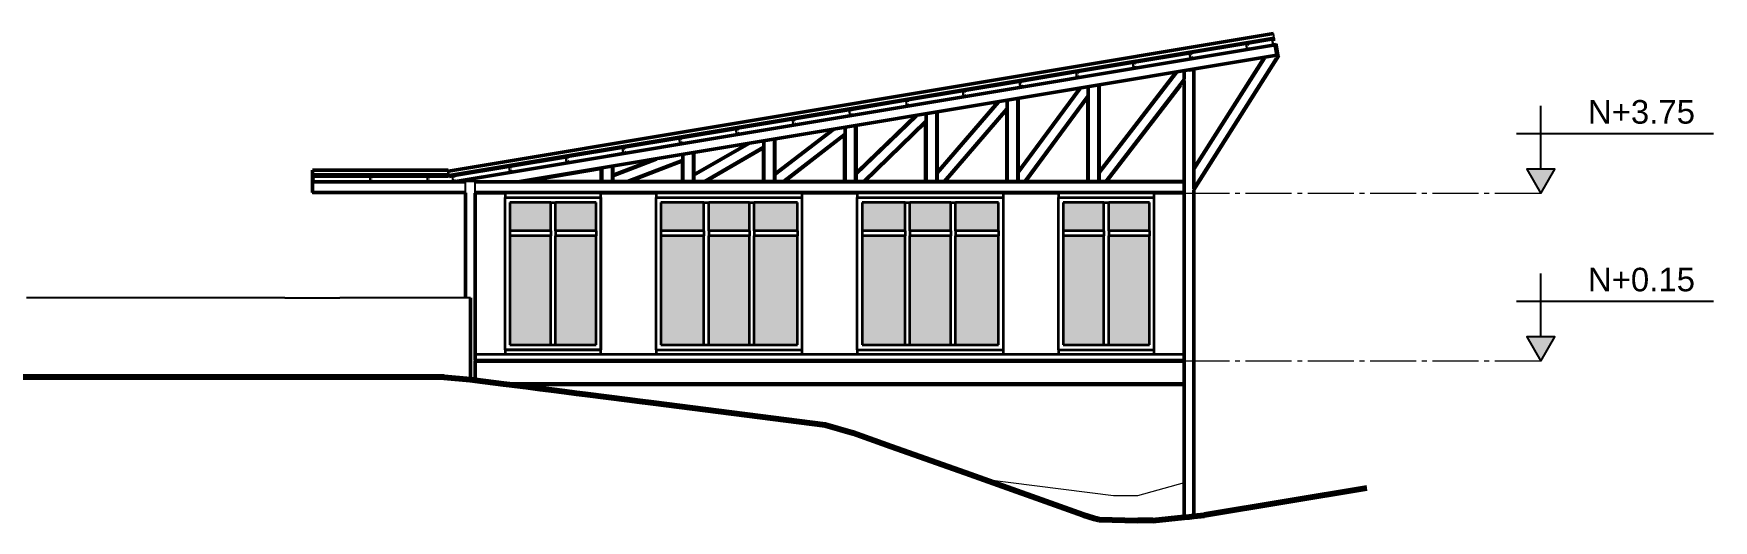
# Model space of a CAD drawing. Header units: metres. Extents: x -57 to 501, y 45 to 307.
# Drawn here: x -19.32 to 15.75, y 98.26 to 108.42 of the extents above; entities that cross this region are included whole.
import ezdxf

# ---------------------------------------------------------------- set-up
doc = ezdxf.new("R2010")
doc.units = ezdxf.units.M
doc.linetypes.add('ACAD_ISO04W100', pattern=[30, 24, -3, 0, -3])
doc.layers.add('Acotación', color=250, linetype='Continuous', lineweight=9)
doc.layers.add('atras', color=7, linetype='Continuous')
doc.layers.add('SectionCutEdges', color=7, linetype='Continuous')
doc.styles.add('Anotativo', font='arial.ttf')

msp = doc.modelspace()

# ---------------------------------------------------------------- hatches: boundary and pattern name
h = msp.add_hatch(color=256)
h.dxf.hatch_style = 1
h.set_gradient(color1=(147, 149, 152), name='HEMISPHERICAL')
h.paths.add_polyline_path([(-8.523, 104.895), (-9.373, 104.895), (-9.373, 104.301), (-8.523, 104.301)])
h.paths.add_polyline_path([(-7.573, 104.895), (-8.423, 104.895), (-8.423, 104.301), (-7.573, 104.301)])
h.paths.add_polyline_path([(-8.523, 104.201), (-9.373, 104.201), (-9.373, 101.921), (-8.523, 101.921)])
h.paths.add_polyline_path([(-7.573, 104.201), (-8.423, 104.201), (-8.423, 101.921), (-7.573, 101.921)])
h.paths.add_polyline_path([(-5.323, 104.895), (-6.223, 104.895), (-6.223, 104.301), (-5.323, 104.301)])
h.paths.add_polyline_path([(-4.373, 104.895), (-5.223, 104.895), (-5.223, 104.301), (-4.373, 104.301)])
h.paths.add_polyline_path([(-3.373, 104.895), (-4.273, 104.895), (-4.273, 104.301), (-3.373, 104.301)])
h.paths.add_polyline_path([(-5.323, 104.201), (-6.223, 104.201), (-6.223, 101.921), (-5.323, 101.921)])
h.paths.add_polyline_path([(-4.373, 104.201), (-5.223, 104.201), (-5.223, 101.921), (-4.373, 101.921)])
h.paths.add_polyline_path([(-3.373, 104.201), (-4.273, 104.201), (-4.273, 101.921), (-3.373, 101.921)])
h.paths.add_polyline_path([(-1.123, 104.895), (-2.023, 104.895), (-2.023, 104.301), (-1.123, 104.301)])
h.paths.add_polyline_path([(-0.173, 104.895), (-1.023, 104.895), (-1.023, 104.301), (-0.173, 104.301)])
h.paths.add_polyline_path([(0.827, 104.895), (-0.073, 104.895), (-0.073, 104.301), (0.827, 104.301)])
h.paths.add_polyline_path([(-1.123, 104.201), (-2.023, 104.201), (-2.023, 101.921), (-1.123, 101.921)])
h.paths.add_polyline_path([(-0.173, 104.201), (-1.023, 104.201), (-1.023, 101.921), (-0.173, 101.921)])
h.paths.add_polyline_path([(0.827, 104.201), (-0.073, 104.201), (-0.073, 101.921), (0.827, 101.921)])
h.paths.add_polyline_path([(3.027, 104.895), (2.177, 104.895), (2.177, 104.301), (3.027, 104.301)])
h.paths.add_polyline_path([(3.977, 104.895), (3.127, 104.895), (3.127, 104.301), (3.977, 104.301)])
h.paths.add_polyline_path([(3.027, 104.201), (2.177, 104.201), (2.177, 101.921), (3.027, 101.921)])
h.paths.add_polyline_path([(3.977, 104.201), (3.127, 104.201), (3.127, 101.921), (3.977, 101.921)])
at = {"layer": 'atras', "true_color": 0x939598}
h = msp.add_hatch(color=252, dxfattribs=at)
h.dxf.hatch_style = 1
h.paths.add_polyline_path([(12.437, 105.586), (11.852, 105.586), (12.144, 105.079)])
h = msp.add_hatch(color=252, dxfattribs=at)
h.dxf.hatch_style = 1
h.paths.add_polyline_path([(12.437, 102.086), (11.852, 102.086), (12.144, 101.579)])

# ---------------------------------------------------------------- linework, layer by layer
at = {"lineweight": 50}
for p, q in [((6.563, 108.419), (-10.659, 105.549)), ((6.579, 108.325), (-10.643, 105.455)), ((6.602, 108.187), (-10.505, 105.335)), ((6.638, 107.969), (6.603, 108.18)), ((6.638, 107.969), (-9.165, 105.335)), ((6.679, 107.959), (4.902, 105.158)), ((6.375, 107.908), (4.902, 105.588)), ((6.362, 107.906), (4.902, 105.606)), ((6.623, 107.889), (4.902, 105.177)), ((4.902, 105.606), (4.902, 107.66)), ((2.699, 105.335), (2.699, 107.303)), ((2.92, 105.335), (2.92, 107.34)), ((4.541, 107.61), (2.929, 105.516)), ((2.929, 105.532), (2.929, 107.334)), ((4.521, 107.6), (2.969, 105.584)), ((4.702, 107.458), (3.068, 105.335)), ((4.622, 107.338), (3.081, 105.335)), ((4.702, 107.458), (4.702, 107.626)), ((4.702, 105.335), (4.702, 107.442)), ((0.827, 106.991), (-0.456, 105.504)), ((0.805, 106.98), (-0.416, 105.565)), ((1.007, 105.335), (1.007, 107.021)), ((1.227, 105.335), (1.227, 107.057)), ((2.533, 107.275), (1.237, 105.521)), ((1.237, 105.537), (1.237, 107.052)), ((2.514, 107.265), (1.277, 105.591)), ((2.689, 107.116), (1.374, 105.335)), ((2.689, 107.099), (1.386, 105.335)), ((2.689, 105.335), (2.689, 107.045)), ((-0.887, 106.705), (-2.148, 105.489)), ((-0.913, 106.694), (-2.108, 105.541)), ((-0.686, 105.335), (-0.686, 106.739)), ((-0.465, 105.335), (-0.465, 106.775)), ((-0.456, 105.519), (-0.456, 106.77)), ((0.997, 106.85), (-0.31, 105.335)), ((0.997, 106.835), (-0.297, 105.335)), ((0.997, 105.335), (0.997, 106.789)), ((-2.618, 106.416), (-3.841, 105.475)), ((-2.65, 106.405), (-3.801, 105.518)), ((-2.388, 106.316), (-3.66, 105.335)), ((-2.388, 106.303), (-3.644, 105.335)), ((-2.388, 105.335), (-2.388, 106.273)), ((-2.378, 105.335), (-2.378, 106.457)), ((-2.158, 105.335), (-2.158, 106.493)), ((-2.148, 105.502), (-2.148, 106.488)), ((-0.696, 106.584), (-1.989, 105.335)), ((-0.696, 106.57), (-1.975, 105.335)), ((-0.696, 105.335), (-0.696, 106.532)), ((-5.543, 105.335), (-5.543, 105.929)), ((-4.391, 106.121), (-5.533, 105.463)), ((-5.533, 105.474), (-5.533, 105.924)), ((-4.435, 106.107), (-5.493, 105.497)), ((-4.081, 106.046), (-5.312, 105.335)), ((-4.081, 106.034), (-5.293, 105.335)), ((-4.081, 105.335), (-4.081, 106.011)), ((-4.071, 105.335), (-4.071, 106.174)), ((-3.85, 105.335), (-3.85, 106.211)), ((-3.841, 105.487), (-3.841, 106.206)), ((-10.662, 105.568), (-13.498, 105.568)), ((-13.498, 105.473), (-13.498, 105.568)), ((-7.466, 105.609), (-9.105, 105.335)), ((-7.466, 105.602), (-9.065, 105.335)), ((-7.466, 105.335), (-7.466, 105.602)), ((-7.456, 105.335), (-7.456, 105.61)), ((-7.235, 105.335), (-7.235, 105.647)), ((-6.32, 105.8), (-7.226, 105.453)), ((-7.226, 105.464), (-7.226, 105.642)), ((-6.4, 105.78), (-7.186, 105.479)), ((-5.773, 105.773), (-6.917, 105.335)), ((-5.773, 105.762), (-6.89, 105.335)), ((-5.773, 105.335), (-5.773, 105.747)), ((-5.763, 105.335), (-5.763, 105.892)), ((-0.425, 105.554), (-0.456, 105.519)), ((-0.416, 105.565), (-0.425, 105.554)), ((1.267, 105.578), (1.237, 105.537)), ((1.277, 105.591), (1.267, 105.578)), ((2.96, 105.571), (2.929, 105.532)), ((2.969, 105.584), (2.96, 105.571)), ((4.902, 105.588), (4.902, 105.606)), ((4.902, 105.177), (4.902, 105.588)), ((-13.498, 105.473), (-13.498, 105.458)), ((-10.662, 105.473), (-13.498, 105.473)), ((-13.498, 105.442), (-13.498, 105.458)), ((-13.498, 105.442), (-10.662, 105.442)), ((-13.498, 105.435), (-13.498, 105.335)), ((-13.498, 105.335), (-13.498, 105.326)), ((-13.498, 105.326), (-13.498, 105.105)), ((-10.298, 105.326), (-13.498, 105.326)), ((4.702, 105.326), (-10.098, 105.326)), ((-7.466, 105.335), (-9.065, 105.335)), ((-7.466, 105.335), (-7.456, 105.335)), ((-7.235, 105.335), (-7.456, 105.335)), ((-7.235, 105.335), (-7.226, 105.335)), ((-7.195, 105.475), (-7.226, 105.464)), ((-7.226, 105.464), (-7.226, 105.453)), ((-7.226, 105.335), (-7.226, 105.453)), ((-6.917, 105.335), (-7.226, 105.335)), ((-7.186, 105.479), (-7.195, 105.475)), ((-6.917, 105.335), (-6.89, 105.335)), ((-6.877, 105.335), (-6.89, 105.335)), ((-6.85, 105.335), (-6.877, 105.335)), ((-5.773, 105.335), (-6.85, 105.335)), ((-5.773, 105.335), (-5.763, 105.335)), ((-5.543, 105.335), (-5.763, 105.335)), ((-5.543, 105.335), (-5.533, 105.335)), ((-5.503, 105.491), (-5.533, 105.474)), ((-5.533, 105.474), (-5.533, 105.463)), ((-5.533, 105.335), (-5.533, 105.463)), ((-5.312, 105.335), (-5.533, 105.335)), ((-5.493, 105.497), (-5.503, 105.491)), ((-5.312, 105.335), (-5.293, 105.335)), ((-5.272, 105.335), (-5.293, 105.335)), ((-5.253, 105.335), (-5.272, 105.335)), ((-4.081, 105.335), (-5.253, 105.335)), ((-4.081, 105.335), (-4.071, 105.335)), ((-3.85, 105.335), (-4.071, 105.335)), ((-3.85, 105.335), (-3.841, 105.335)), ((-3.81, 105.51), (-3.841, 105.487)), ((-3.841, 105.487), (-3.841, 105.475)), ((-3.841, 105.335), (-3.841, 105.475)), ((-3.66, 105.335), (-3.841, 105.335)), ((-3.801, 105.518), (-3.81, 105.51)), ((-3.66, 105.335), (-3.644, 105.335)), ((-3.62, 105.335), (-3.644, 105.335)), ((-3.604, 105.335), (-3.62, 105.335)), ((-2.388, 105.335), (-3.604, 105.335)), ((-2.388, 105.335), (-2.378, 105.335)), ((-2.158, 105.335), (-2.378, 105.335)), ((-2.158, 105.335), (-2.148, 105.335)), ((-2.118, 105.531), (-2.148, 105.502)), ((-2.148, 105.502), (-2.148, 105.489)), ((-2.148, 105.335), (-2.148, 105.489)), ((-1.989, 105.335), (-2.148, 105.335)), ((-2.108, 105.541), (-2.118, 105.531)), ((-1.989, 105.335), (-1.975, 105.335)), ((-1.949, 105.335), (-1.975, 105.335)), ((-1.935, 105.335), (-1.949, 105.335)), ((-0.696, 105.335), (-1.935, 105.335)), ((-0.696, 105.335), (-0.686, 105.335)), ((-0.465, 105.335), (-0.686, 105.335)), ((-0.465, 105.335), (-0.456, 105.335)), ((-0.456, 105.519), (-0.456, 105.504)), ((-0.456, 105.335), (-0.456, 105.504)), ((-0.31, 105.335), (-0.456, 105.335)), ((-0.31, 105.335), (-0.297, 105.335)), ((-0.27, 105.335), (-0.297, 105.335)), ((-0.257, 105.335), (-0.27, 105.335)), ((0.997, 105.335), (-0.257, 105.335)), ((0.997, 105.335), (1.007, 105.335)), ((1.227, 105.335), (1.007, 105.335)), ((1.227, 105.335), (1.237, 105.335)), ((1.237, 105.537), (1.237, 105.521)), ((1.237, 105.335), (1.237, 105.521)), ((1.374, 105.335), (1.237, 105.335)), ((1.374, 105.335), (1.386, 105.335)), ((1.414, 105.335), (1.386, 105.335)), ((1.426, 105.335), (1.414, 105.335)), ((2.689, 105.335), (1.426, 105.335)), ((2.689, 105.335), (2.699, 105.335)), ((2.92, 105.335), (2.699, 105.335)), ((2.92, 105.335), (2.929, 105.335)), ((2.929, 105.532), (2.929, 105.516)), ((2.929, 105.335), (2.929, 105.516)), ((3.068, 105.335), (2.929, 105.335)), ((3.068, 105.335), (3.081, 105.335)), ((3.108, 105.335), (3.081, 105.335)), ((3.121, 105.335), (3.108, 105.335)), ((4.622, 105.335), (3.121, 105.335)), ((4.632, 105.335), (4.622, 105.335)), ((4.702, 105.335), (4.632, 105.335)), ((4.702, 105.326), (4.702, 105.335)), ((4.702, 105.105), (4.702, 105.326)), ((-10.298, 105.105), (-13.498, 105.105)), ((-10.298, 103.462), (-10.298, 105.095)), ((4.702, 105.105), (-10.098, 105.105)), ((-10.098, 101.721), (-10.098, 105.091)), ((4.702, 105.091), (4.702, 101.721)), ((4.902, 101.721), (4.902, 105.158)), ((-10.298, 103.34), (-10.298, 103.462)), ((-10.298, 103.334), (-10.298, 103.34)), ((-10.298, 103.233), (-10.298, 103.334)), ((-10.298, 103.223), (-10.298, 103.233)), ((-10.298, 103.155), (-10.298, 103.223)), ((-10.298, 103.155), (-10.298, 103.145)), ((-10.298, 103.145), (-10.298, 102.925)), ((-10.198, 101.721), (-10.198, 102.901)), ((-10.198, 101.626), (-10.198, 101.721)), ((-10.098, 101.626), (-10.098, 101.721)), ((4.702, 101.626), (4.702, 101.721)), ((4.902, 101.626), (4.902, 101.721)), ((-10.198, 101.611), (-10.198, 101.626)), ((-10.198, 101.2), (-10.198, 101.611)), ((-10.098, 101.611), (-10.098, 101.626)), ((4.702, 101.595), (-10.098, 101.595)), ((-10.098, 101.579), (-10.098, 101.595)), ((4.702, 101.579), (-10.098, 101.579)), ((-10.098, 101.187), (-10.098, 101.579)), ((4.702, 101.611), (4.702, 101.626)), ((4.702, 101.595), (4.702, 101.611)), ((4.702, 101.595), (4.702, 101.579)), ((4.702, 101.579), (4.702, 101.111)), ((4.902, 101.626), (4.902, 101.611)), ((4.902, 101.611), (4.902, 101.595)), ((4.902, 101.552), (4.902, 101.595)), ((4.902, 100.586), (4.902, 101.552)), ((4.702, 101.111), (-9.506, 101.111)), ((-9.382, 101.095), (-9.169, 101.095)), ((-9.169, 101.095), (-9.062, 101.095)), ((-9.062, 101.095), (-9, 101.095)), ((-9, 101.095), (-8.784, 101.095)), ((-8.784, 101.095), (-8.645, 101.095)), ((-8.645, 101.095), (-8.614, 101.095)), ((-8.614, 101.095), (-8.28, 101.095)), ((-8.28, 101.095), (-7.917, 101.095)), ((-7.917, 101.095), (-7.613, 101.095)), ((-7.613, 101.095), (-6.86, 101.095)), ((-6.86, 101.095), (-6.592, 101.095)), ((-6.592, 101.095), (-6.34, 101.095)), ((-6.34, 101.095), (4.702, 101.095)), ((4.702, 101.111), (4.702, 101.095)), ((4.702, 98.325), (4.702, 101.095)), ((4.902, 100.543), (4.902, 100.586)), ((4.902, 98.345), (4.902, 100.543))]:
    msp.add_line(p, q, dxfattribs=at)
for p, q in [((6.579, 108.325), (6.563, 108.419)), ((6.581, 108.31), (-10.641, 105.44)), ((4.856, 108.007), (4.806, 107.999)), ((4.852, 108.001), (4.812, 107.995)), ((4.855, 107.981), (4.852, 108.001)), ((4.856, 108.007), (5.99, 108.196)), ((4.86, 107.982), (4.856, 108.007)), ((6.007, 108.097), (4.872, 107.908)), ((6.039, 108.204), (5.99, 108.196)), ((5.99, 108.196), (6.007, 108.097)), ((6.035, 108.198), (5.996, 108.192)), ((5.996, 108.192), (6.011, 108.103)), ((6.007, 108.097), (6.056, 108.106)), ((6.011, 108.103), (6.05, 108.11)), ((6.039, 108.179), (6.035, 108.198)), ((6.039, 108.204), (6.534, 108.287)), ((6.044, 108.18), (6.039, 108.204)), ((6.044, 108.18), (6.039, 108.179)), ((6.047, 108.129), (6.052, 108.13)), ((6.05, 108.11), (6.047, 108.129)), ((6.056, 108.106), (6.052, 108.13)), ((6.551, 108.188), (6.056, 108.106)), ((6.584, 108.295), (6.534, 108.287)), ((6.534, 108.287), (6.551, 108.188)), ((6.58, 108.289), (6.54, 108.283)), ((6.54, 108.283), (6.555, 108.194)), ((6.551, 108.188), (6.6, 108.196)), ((6.555, 108.194), (6.594, 108.2)), ((6.579, 108.325), (6.581, 108.31)), ((6.583, 108.269), (6.58, 108.289)), ((6.584, 108.295), (6.581, 108.31)), ((6.588, 108.27), (6.583, 108.269)), ((6.588, 108.27), (6.584, 108.295)), ((6.591, 108.22), (6.596, 108.221)), ((6.594, 108.2), (6.591, 108.22)), ((6.6, 108.196), (6.596, 108.221)), ((6.601, 108.19), (6.6, 108.196)), ((6.64, 108.196), (6.601, 108.19)), ((6.602, 108.187), (6.601, 108.19)), ((6.603, 108.18), (6.602, 108.187)), ((6.642, 108.187), (6.603, 108.18)), ((6.642, 108.187), (6.64, 108.196)), ((6.678, 107.969), (6.642, 108.187)), ((2.488, 107.612), (3.623, 107.801)), ((3.639, 107.703), (2.505, 107.514)), ((3.672, 107.81), (3.623, 107.801)), ((3.623, 107.801), (3.639, 107.703)), ((3.668, 107.804), (3.629, 107.797)), ((3.629, 107.797), (3.643, 107.709)), ((3.639, 107.703), (3.689, 107.711)), ((3.643, 107.709), (3.683, 107.715)), ((3.671, 107.784), (3.668, 107.804)), ((3.676, 107.785), (3.671, 107.784)), ((3.672, 107.81), (4.806, 107.999)), ((3.676, 107.785), (3.672, 107.81)), ((3.68, 107.735), (3.684, 107.736)), ((3.683, 107.715), (3.68, 107.735)), ((3.689, 107.711), (3.684, 107.736)), ((4.823, 107.9), (3.689, 107.711)), ((4.901, 107.67), (4.7, 107.636)), ((4.802, 107.643), (4.852, 107.651)), ((4.806, 107.999), (4.823, 107.9)), ((4.812, 107.995), (4.827, 107.906)), ((4.823, 107.9), (4.872, 107.908)), ((4.827, 107.906), (4.866, 107.912)), ((4.852, 107.651), (4.862, 107.653)), ((4.86, 107.982), (4.855, 107.981)), ((4.862, 107.653), (4.902, 107.66)), ((4.862, 107.653), (4.862, 107.653)), ((4.863, 107.932), (4.868, 107.933)), ((4.866, 107.912), (4.863, 107.932)), ((4.872, 107.908), (4.868, 107.933)), ((6.383, 107.917), (4.901, 107.67)), ((4.902, 107.663), (4.901, 107.67)), ((6.382, 107.91), (4.902, 107.663)), ((4.902, 107.66), (4.902, 107.663)), ((4.902, 107.66), (4.902, 107.66)), ((6.362, 107.906), (6.375, 107.908)), ((6.375, 107.908), (6.381, 107.91)), ((6.382, 107.91), (6.381, 107.91)), ((6.383, 107.917), (6.382, 107.91)), ((6.394, 107.919), (6.383, 107.917)), ((6.629, 107.958), (6.394, 107.919)), ((6.679, 107.959), (6.616, 107.86)), ((6.667, 107.957), (6.623, 107.889)), ((6.638, 107.952), (6.623, 107.889)), ((6.64, 107.96), (6.629, 107.958)), ((6.639, 107.963), (6.638, 107.969)), ((6.68, 107.96), (6.638, 107.953)), ((6.64, 107.96), (6.638, 107.953)), ((6.638, 107.952), (6.667, 107.957)), ((6.638, 107.953), (6.638, 107.952)), ((6.678, 107.969), (6.639, 107.963)), ((6.64, 107.96), (6.639, 107.963)), ((6.667, 107.957), (6.679, 107.959)), ((6.68, 107.96), (6.678, 107.969)), ((6.679, 107.959), (6.68, 107.959)), ((6.679, 107.959), (6.68, 107.959)), ((6.679, 107.959), (6.68, 107.959)), ((6.679, 107.959), (6.68, 107.959)), ((6.679, 107.959), (6.68, 107.959)), ((6.679, 107.959), (6.68, 107.959)), ((0.121, 107.218), (1.255, 107.407)), ((1.272, 107.308), (0.138, 107.119)), ((1.305, 107.415), (1.255, 107.407)), ((1.255, 107.407), (1.272, 107.308)), ((1.301, 107.409), (1.261, 107.403)), ((1.261, 107.403), (1.276, 107.314)), ((1.272, 107.308), (1.321, 107.316)), ((1.276, 107.314), (1.315, 107.321)), ((1.304, 107.39), (1.301, 107.409)), ((1.309, 107.39), (1.304, 107.39)), ((1.305, 107.415), (2.439, 107.604)), ((1.309, 107.39), (1.305, 107.415)), ((1.312, 107.34), (1.317, 107.341)), ((1.315, 107.321), (1.312, 107.34)), ((1.321, 107.316), (1.317, 107.341)), ((2.456, 107.505), (1.321, 107.316)), ((2.488, 107.612), (2.439, 107.604)), ((2.439, 107.604), (2.456, 107.505)), ((2.484, 107.607), (2.445, 107.6)), ((2.445, 107.6), (2.46, 107.511)), ((2.456, 107.505), (2.505, 107.514)), ((2.46, 107.511), (2.499, 107.518)), ((2.488, 107.587), (2.484, 107.607)), ((2.493, 107.588), (2.488, 107.612)), ((2.493, 107.588), (2.488, 107.587)), ((2.496, 107.538), (2.501, 107.538)), ((2.499, 107.518), (2.496, 107.538)), ((2.505, 107.514), (2.501, 107.538)), ((2.689, 107.301), (2.533, 107.275)), ((2.689, 107.301), (2.699, 107.303)), ((2.689, 107.116), (2.689, 107.301)), ((2.699, 107.303), (2.92, 107.34)), ((2.92, 107.34), (2.929, 107.341)), ((4.527, 107.607), (2.929, 107.341)), ((2.929, 107.334), (2.929, 107.341)), ((4.527, 107.607), (4.521, 107.6)), ((4.541, 107.61), (4.527, 107.607)), ((4.7, 107.636), (4.541, 107.61)), ((4.632, 107.35), (4.622, 107.338)), ((4.702, 107.442), (4.632, 107.35)), ((4.702, 107.626), (4.7, 107.636)), ((4.802, 107.643), (4.702, 107.626)), ((4.702, 107.442), (4.702, 107.458)), ((-2.246, 106.823), (-1.112, 107.012)), ((-1.063, 107.02), (-1.112, 107.012)), ((-1.112, 107.012), (-1.095, 106.914)), ((-1.067, 107.015), (-1.106, 107.008)), ((-1.106, 107.008), (-1.091, 106.919)), ((-1.063, 106.995), (-1.067, 107.015)), ((-1.063, 107.02), (0.072, 107.21)), ((-1.058, 106.996), (-1.063, 107.02)), ((-1.058, 106.996), (-1.063, 106.995)), ((0.088, 107.111), (-1.046, 106.922)), ((0.812, 106.988), (-0.456, 106.777)), ((0.805, 106.98), (-0.416, 106.777)), ((0.121, 107.218), (0.072, 107.21)), ((0.072, 107.21), (0.088, 107.111)), ((0.117, 107.212), (0.078, 107.205)), ((0.078, 107.205), (0.092, 107.117)), ((0.088, 107.111), (0.138, 107.119)), ((0.092, 107.117), (0.132, 107.123)), ((0.12, 107.192), (0.117, 107.212)), ((0.125, 107.193), (0.12, 107.192)), ((0.125, 107.193), (0.121, 107.218)), ((0.129, 107.143), (0.133, 107.144)), ((0.132, 107.123), (0.129, 107.143)), ((0.138, 107.119), (0.133, 107.144)), ((0.812, 106.988), (0.805, 106.98)), ((0.827, 106.991), (0.812, 106.988)), ((0.997, 107.019), (0.827, 106.991)), ((0.997, 107.019), (1.007, 107.021)), ((0.997, 106.85), (0.997, 107.019)), ((1.007, 107.021), (1.227, 107.057)), ((1.227, 107.057), (1.237, 107.059)), ((2.519, 107.273), (1.237, 107.059)), ((1.237, 107.052), (1.237, 107.059)), ((2.519, 107.273), (2.514, 107.265)), ((2.533, 107.275), (2.519, 107.273)), ((2.689, 107.099), (2.689, 107.116)), ((2.689, 107.062), (2.689, 107.099)), ((2.689, 107.045), (2.689, 107.062)), ((-4.614, 106.429), (-3.479, 106.618)), ((-3.43, 106.626), (-3.479, 106.618)), ((-3.479, 106.618), (-3.463, 106.519)), ((-3.434, 106.62), (-3.473, 106.614)), ((-3.473, 106.614), (-3.459, 106.525)), ((-3.431, 106.6), (-3.434, 106.62)), ((-3.426, 106.601), (-3.431, 106.6)), ((-3.43, 106.626), (-2.296, 106.815)), ((-3.426, 106.601), (-3.43, 106.626)), ((-2.279, 106.716), (-3.413, 106.527)), ((-2.246, 106.823), (-2.296, 106.815)), ((-2.296, 106.815), (-2.279, 106.716)), ((-2.25, 106.817), (-2.29, 106.811)), ((-2.29, 106.811), (-2.275, 106.722)), ((-2.279, 106.716), (-2.23, 106.725)), ((-2.275, 106.722), (-2.236, 106.729)), ((-2.247, 106.798), (-2.25, 106.817)), ((-2.242, 106.799), (-2.247, 106.798)), ((-2.242, 106.799), (-2.246, 106.823)), ((-2.239, 106.748), (-2.234, 106.749)), ((-2.236, 106.729), (-2.239, 106.748)), ((-2.23, 106.725), (-2.234, 106.749)), ((-1.095, 106.914), (-2.23, 106.725)), ((-0.904, 106.702), (-2.148, 106.495)), ((-1.095, 106.914), (-1.046, 106.922)), ((-1.091, 106.919), (-1.052, 106.926)), ((-1.055, 106.946), (-1.05, 106.947)), ((-1.052, 106.926), (-1.055, 106.946)), ((-1.046, 106.922), (-1.05, 106.947)), ((-0.904, 106.702), (-0.913, 106.694)), ((-0.887, 106.705), (-0.904, 106.702)), ((-0.696, 106.737), (-0.887, 106.705)), ((-0.686, 106.739), (-0.696, 106.737)), ((-0.696, 106.584), (-0.696, 106.737)), ((-0.465, 106.775), (-0.686, 106.739)), ((-0.456, 106.777), (-0.465, 106.775)), ((-0.456, 106.77), (-0.456, 106.777)), ((-0.425, 106.775), (-0.456, 106.77)), ((-0.416, 106.777), (-0.425, 106.775)), ((0.997, 106.835), (0.997, 106.85)), ((0.997, 106.804), (0.997, 106.835)), ((0.997, 106.789), (0.997, 106.804)), ((-5.797, 106.231), (-4.663, 106.42)), ((-4.646, 106.322), (-5.781, 106.133)), ((-4.614, 106.429), (-4.663, 106.42)), ((-4.663, 106.42), (-4.646, 106.322)), ((-4.618, 106.423), (-4.657, 106.416)), ((-4.657, 106.416), (-4.642, 106.328)), ((-4.646, 106.322), (-4.597, 106.33)), ((-4.642, 106.328), (-4.603, 106.334)), ((-4.614, 106.403), (-4.618, 106.423)), ((-4.609, 106.404), (-4.614, 106.429)), ((-4.609, 106.404), (-4.614, 106.403)), ((-4.606, 106.354), (-4.601, 106.355)), ((-4.603, 106.334), (-4.606, 106.354)), ((-4.597, 106.33), (-4.601, 106.355)), ((-3.463, 106.519), (-4.597, 106.33)), ((-2.639, 106.413), (-3.841, 106.213)), ((-3.463, 106.519), (-3.413, 106.527)), ((-3.459, 106.525), (-3.419, 106.531)), ((-3.423, 106.551), (-3.418, 106.552)), ((-3.419, 106.531), (-3.423, 106.551)), ((-3.413, 106.527), (-3.418, 106.552)), ((-2.639, 106.413), (-2.65, 106.405)), ((-2.618, 106.416), (-2.639, 106.413)), ((-2.388, 106.455), (-2.618, 106.416)), ((-2.378, 106.457), (-2.388, 106.455)), ((-2.388, 106.316), (-2.388, 106.455)), ((-2.388, 106.303), (-2.388, 106.316)), ((-2.388, 106.285), (-2.388, 106.303)), ((-2.388, 106.273), (-2.388, 106.285)), ((-2.158, 106.493), (-2.378, 106.457)), ((-2.148, 106.495), (-2.158, 106.493)), ((-2.148, 106.488), (-2.148, 106.495)), ((-0.696, 106.57), (-0.696, 106.584)), ((-0.696, 106.545), (-0.696, 106.57)), ((-0.696, 106.532), (-0.696, 106.545)), ((-8.165, 105.837), (-7.03, 106.026)), ((-7.014, 105.927), (-8.148, 105.738)), ((-6.981, 106.034), (-7.03, 106.026)), ((-7.03, 106.026), (-7.014, 105.927)), ((-6.985, 106.028), (-7.024, 106.022)), ((-7.024, 106.022), (-7.01, 105.933)), ((-7.014, 105.927), (-6.964, 105.935)), ((-7.01, 105.933), (-6.97, 105.94)), ((-6.982, 106.009), (-6.985, 106.028)), ((-6.977, 106.009), (-6.982, 106.009)), ((-6.981, 106.034), (-5.847, 106.223)), ((-6.977, 106.009), (-6.981, 106.034)), ((-6.974, 105.959), (-6.969, 105.96)), ((-6.97, 105.94), (-6.974, 105.959)), ((-6.964, 105.935), (-6.969, 105.96)), ((-5.83, 106.125), (-6.964, 105.935)), ((-5.797, 106.231), (-5.847, 106.223)), ((-5.847, 106.223), (-5.83, 106.125)), ((-5.801, 106.226), (-5.841, 106.219)), ((-5.841, 106.219), (-5.826, 106.13)), ((-5.83, 106.125), (-5.781, 106.133)), ((-5.826, 106.13), (-5.787, 106.137)), ((-5.798, 106.206), (-5.801, 106.226)), ((-5.793, 106.207), (-5.798, 106.206)), ((-5.793, 106.207), (-5.797, 106.231)), ((-5.79, 106.157), (-5.785, 106.157)), ((-5.787, 106.137), (-5.79, 106.157)), ((-5.781, 106.133), (-5.785, 106.157)), ((-5.543, 105.929), (-5.763, 105.892)), ((-5.533, 105.931), (-5.543, 105.929)), ((-4.419, 106.116), (-5.533, 105.931)), ((-5.533, 105.924), (-5.533, 105.931)), ((-4.419, 106.116), (-4.435, 106.107)), ((-4.391, 106.121), (-4.419, 106.116)), ((-4.081, 106.173), (-4.391, 106.121)), ((-4.071, 106.174), (-4.081, 106.173)), ((-4.081, 106.046), (-4.081, 106.173)), ((-4.081, 106.034), (-4.081, 106.046)), ((-4.081, 106.023), (-4.081, 106.034)), ((-4.081, 106.011), (-4.081, 106.023)), ((-3.85, 106.211), (-4.071, 106.174)), ((-3.841, 106.213), (-3.85, 106.211)), ((-3.841, 106.206), (-3.841, 106.213)), ((-10.662, 105.473), (-10.662, 105.568)), ((-10.643, 105.455), (-10.659, 105.549)), ((-10.532, 105.442), (-9.398, 105.631)), ((-9.348, 105.64), (-9.398, 105.631)), ((-9.398, 105.631), (-9.381, 105.533)), ((-9.352, 105.634), (-9.392, 105.627)), ((-9.392, 105.627), (-9.377, 105.538)), ((-9.377, 105.538), (-9.338, 105.545)), ((-9.349, 105.614), (-9.352, 105.634)), ((-9.344, 105.615), (-9.349, 105.614)), ((-9.348, 105.64), (-8.214, 105.829)), ((-9.344, 105.615), (-9.348, 105.64)), ((-9.341, 105.565), (-9.336, 105.566)), ((-9.338, 105.545), (-9.341, 105.565)), ((-9.332, 105.541), (-9.336, 105.566)), ((-8.197, 105.73), (-9.332, 105.541)), ((-8.165, 105.837), (-8.214, 105.829)), ((-8.214, 105.829), (-8.197, 105.73)), ((-8.169, 105.831), (-8.208, 105.824)), ((-8.208, 105.824), (-8.193, 105.736)), ((-8.197, 105.73), (-8.148, 105.738)), ((-8.193, 105.736), (-8.154, 105.742)), ((-8.165, 105.811), (-8.169, 105.831)), ((-8.16, 105.812), (-8.165, 105.837)), ((-8.16, 105.812), (-8.165, 105.811)), ((-8.157, 105.762), (-8.152, 105.763)), ((-8.154, 105.742), (-8.157, 105.762)), ((-8.148, 105.738), (-8.152, 105.763)), ((-7.456, 105.61), (-7.466, 105.609)), ((-7.466, 105.602), (-7.466, 105.609)), ((-7.235, 105.647), (-7.456, 105.61)), ((-7.226, 105.649), (-7.235, 105.647)), ((-6.369, 105.791), (-7.226, 105.649)), ((-7.226, 105.642), (-7.226, 105.649)), ((-6.369, 105.791), (-6.4, 105.78)), ((-6.32, 105.8), (-6.369, 105.791)), ((-5.773, 105.891), (-6.32, 105.8)), ((-5.763, 105.892), (-5.773, 105.891)), ((-5.773, 105.773), (-5.773, 105.891)), ((-5.773, 105.762), (-5.773, 105.773)), ((-5.773, 105.757), (-5.773, 105.762)), ((-5.773, 105.747), (-5.773, 105.757)), ((-10.662, 105.458), (-13.498, 105.458)), ((-13.448, 105.435), (-13.498, 105.435)), ((-13.498, 105.335), (-13.448, 105.335)), ((-13.493, 105.43), (-13.493, 105.34)), ((-13.453, 105.43), (-13.493, 105.43)), ((-13.493, 105.34), (-13.453, 105.34)), ((-13.453, 105.41), (-13.453, 105.43)), ((-13.448, 105.41), (-13.453, 105.41)), ((-13.453, 105.36), (-13.448, 105.36)), ((-13.453, 105.34), (-13.453, 105.36)), ((-13.448, 105.41), (-13.448, 105.435)), ((-13.448, 105.335), (-13.448, 105.36)), ((-12.298, 105.335), (-13.448, 105.335)), ((-12.248, 105.435), (-12.298, 105.435)), ((-12.298, 105.435), (-12.298, 105.335)), ((-12.298, 105.335), (-12.248, 105.335)), ((-12.293, 105.43), (-12.293, 105.34)), ((-12.253, 105.43), (-12.293, 105.43)), ((-12.293, 105.34), (-12.253, 105.34)), ((-12.253, 105.41), (-12.253, 105.43)), ((-12.248, 105.41), (-12.253, 105.41)), ((-12.253, 105.36), (-12.248, 105.36)), ((-12.253, 105.34), (-12.253, 105.36)), ((-12.248, 105.41), (-12.248, 105.435)), ((-12.248, 105.335), (-12.248, 105.36)), ((-11.098, 105.335), (-12.248, 105.335)), ((-11.048, 105.435), (-11.098, 105.435)), ((-11.098, 105.435), (-11.098, 105.335)), ((-11.098, 105.335), (-11.048, 105.335)), ((-11.093, 105.43), (-11.093, 105.34)), ((-11.053, 105.43), (-11.093, 105.43)), ((-11.093, 105.34), (-11.053, 105.34)), ((-11.053, 105.41), (-11.053, 105.43)), ((-11.048, 105.41), (-11.053, 105.41)), ((-11.053, 105.36), (-11.048, 105.36)), ((-11.053, 105.34), (-11.053, 105.36)), ((-11.048, 105.41), (-11.048, 105.435)), ((-11.048, 105.335), (-11.048, 105.36)), ((-10.565, 105.335), (-11.048, 105.335)), ((-10.662, 105.473), (-10.662, 105.458)), ((-10.662, 105.442), (-10.662, 105.458)), ((-10.643, 105.455), (-10.641, 105.44)), ((-10.638, 105.425), (-10.641, 105.44)), ((-10.638, 105.425), (-10.581, 105.434)), ((-10.532, 105.442), (-10.581, 105.434)), ((-10.581, 105.434), (-10.565, 105.335)), ((-10.536, 105.437), (-10.576, 105.43)), ((-10.576, 105.43), (-10.561, 105.341)), ((-10.565, 105.335), (-10.516, 105.344)), ((-10.505, 105.335), (-10.565, 105.335)), ((-10.561, 105.341), (-10.521, 105.348)), ((-10.533, 105.417), (-10.536, 105.437)), ((-10.528, 105.418), (-10.533, 105.417)), ((-10.528, 105.418), (-10.532, 105.442)), ((-10.525, 105.367), (-10.52, 105.368)), ((-10.521, 105.348), (-10.525, 105.367)), ((-10.516, 105.344), (-10.52, 105.368)), ((-9.381, 105.533), (-10.516, 105.344)), ((-10.298, 105.335), (-10.505, 105.335)), ((-10.098, 105.345), (-10.298, 105.345)), ((-10.298, 105.335), (-10.298, 105.345)), ((-10.198, 105.335), (-10.298, 105.335)), ((-10.298, 105.326), (-10.298, 105.335)), ((-10.298, 105.105), (-10.298, 105.326)), ((-10.098, 105.335), (-10.198, 105.335)), ((-10.098, 105.335), (-10.098, 105.345)), ((-9.165, 105.335), (-10.098, 105.335)), ((-10.098, 105.326), (-10.098, 105.335)), ((-10.098, 105.105), (-10.098, 105.326)), ((-9.381, 105.533), (-9.332, 105.541)), ((-9.105, 105.335), (-9.165, 105.335)), ((-9.065, 105.335), (-9.105, 105.335)), ((-13.501, 105.095), (-13.498, 105.095)), ((-13.498, 105.105), (-13.498, 105.095)), ((-13.498, 105.095), (-13.488, 105.095)), ((-13.203, 105.095), (-13.488, 105.095)), ((-13.203, 105.095), (-13.19, 105.095)), ((-10.298, 105.095), (-13.19, 105.095)), ((-10.298, 105.095), (-10.298, 105.105)), ((-10.098, 105.095), (-10.098, 105.105)), ((4.702, 105.095), (-10.098, 105.095)), ((-10.098, 105.091), (-10.098, 105.095)), ((4.702, 105.095), (4.702, 105.105)), ((4.702, 105.095), (4.702, 105.091)), ((4.902, 105.158), (4.902, 105.177)), ((-10.298, 102.925), (-10.298, 102.915)), ((-10.298, 102.915), (-10.298, 102.911)), ((-10.298, 102.901), (-10.298, 102.911)), ((-10.098, 101.595), (-10.098, 101.611))]:
    msp.add_line(p, q)
at = {"lineweight": 35}
for p, q in [((-10.098, 105.091), (-9.473, 105.091)), ((-9.473, 105.091), (-9.473, 104.995)), ((-9.473, 101.821), (-9.473, 104.995)), ((-9.473, 104.995), (-7.473, 104.995)), ((-9.473, 104.995), (-7.473, 104.995)), ((-9.473, 101.821), (-9.473, 104.995)), ((-9.373, 104.895), (-9.373, 104.301)), ((-8.523, 104.895), (-9.373, 104.895)), ((-8.523, 104.895), (-8.423, 104.895)), ((-8.523, 104.301), (-8.523, 104.895)), ((-8.423, 104.301), (-8.423, 104.895)), ((-7.573, 104.895), (-8.423, 104.895)), ((-7.573, 104.301), (-7.573, 104.895)), ((-7.473, 105.091), (-6.323, 105.091)), ((-7.473, 104.995), (-7.473, 105.091)), ((-7.473, 101.821), (-7.473, 104.995)), ((-7.473, 104.995), (-7.473, 101.821)), ((-6.323, 105.091), (-6.323, 104.995)), ((-6.323, 104.995), (-3.273, 104.995)), ((-6.323, 101.821), (-6.323, 104.995)), ((-6.223, 104.895), (-6.223, 104.301)), ((-5.323, 104.895), (-6.223, 104.895)), ((-5.323, 104.895), (-5.223, 104.895)), ((-5.323, 104.301), (-5.323, 104.895)), ((-5.223, 104.301), (-5.223, 104.895)), ((-4.373, 104.895), (-5.223, 104.895)), ((-4.373, 104.895), (-4.273, 104.895)), ((-4.373, 104.301), (-4.373, 104.895)), ((-4.273, 104.301), (-4.273, 104.895)), ((-3.373, 104.895), (-4.273, 104.895)), ((-3.373, 104.301), (-3.373, 104.895)), ((-3.273, 105.091), (-2.123, 105.091)), ((-3.273, 104.995), (-3.273, 105.091)), ((-3.273, 101.821), (-3.273, 104.995)), ((-2.123, 105.091), (-2.123, 104.995)), ((-2.123, 101.821), (-2.123, 104.995)), ((-2.123, 104.995), (0.927, 104.995)), ((-2.023, 104.895), (-2.023, 104.301)), ((-1.123, 104.895), (-2.023, 104.895)), ((-1.123, 104.895), (-1.023, 104.895)), ((-1.123, 104.301), (-1.123, 104.895)), ((-1.023, 104.301), (-1.023, 104.895)), ((-0.173, 104.895), (-1.023, 104.895)), ((-0.173, 104.895), (-0.073, 104.895)), ((-0.173, 104.301), (-0.173, 104.895)), ((-0.073, 104.301), (-0.073, 104.895)), ((0.827, 104.895), (-0.073, 104.895)), ((0.827, 104.301), (0.827, 104.895)), ((0.927, 105.091), (2.077, 105.091)), ((0.927, 104.995), (0.927, 105.091)), ((0.927, 101.821), (0.927, 104.995)), ((2.077, 105.091), (2.077, 104.995)), ((2.077, 101.821), (2.077, 104.995)), ((2.077, 104.995), (4.077, 104.995)), ((2.177, 104.895), (2.177, 104.301)), ((3.027, 104.895), (2.177, 104.895)), ((3.027, 104.895), (3.127, 104.895)), ((3.027, 104.301), (3.027, 104.895)), ((3.977, 104.895), (3.127, 104.895)), ((3.127, 104.301), (3.127, 104.895)), ((3.977, 104.301), (3.977, 104.895)), ((4.077, 105.091), (4.702, 105.091)), ((4.077, 104.995), (4.077, 105.091)), ((4.077, 101.821), (4.077, 104.995)), ((-8.523, 104.301), (-9.373, 104.301)), ((-9.373, 104.301), (-9.373, 104.201)), ((-8.523, 104.201), (-9.373, 104.201)), ((-9.373, 104.201), (-9.373, 101.921)), ((-8.523, 104.301), (-8.523, 104.201)), ((-8.523, 101.921), (-8.523, 104.201)), ((-7.573, 104.301), (-8.423, 104.301)), ((-8.423, 104.301), (-8.423, 104.201)), ((-7.573, 104.201), (-8.423, 104.201)), ((-8.423, 101.921), (-8.423, 104.201)), ((-7.573, 104.301), (-7.573, 104.201)), ((-7.573, 101.921), (-7.573, 104.201)), ((-5.323, 104.301), (-6.223, 104.301)), ((-6.223, 104.301), (-6.223, 104.201)), ((-5.323, 104.201), (-6.223, 104.201)), ((-6.223, 104.201), (-6.223, 101.921)), ((-5.323, 104.301), (-5.323, 104.201)), ((-5.323, 101.921), (-5.323, 104.201)), ((-4.373, 104.301), (-5.223, 104.301)), ((-5.223, 104.301), (-5.223, 104.201)), ((-4.373, 104.201), (-5.223, 104.201)), ((-5.223, 101.921), (-5.223, 104.201)), ((-4.373, 104.301), (-4.373, 104.201)), ((-4.373, 101.921), (-4.373, 104.201)), ((-3.373, 104.301), (-4.273, 104.301)), ((-4.273, 104.301), (-4.273, 104.201)), ((-3.373, 104.201), (-4.273, 104.201)), ((-4.273, 101.921), (-4.273, 104.201)), ((-3.373, 104.301), (-3.373, 104.201)), ((-3.373, 101.921), (-3.373, 104.201)), ((-1.123, 104.301), (-2.023, 104.301)), ((-2.023, 104.301), (-2.023, 104.201)), ((-1.123, 104.201), (-2.023, 104.201)), ((-2.023, 104.201), (-2.023, 101.921)), ((-1.123, 104.301), (-1.123, 104.201)), ((-1.123, 101.921), (-1.123, 104.201)), ((-0.173, 104.301), (-1.023, 104.301)), ((-1.023, 104.301), (-1.023, 104.201)), ((-0.173, 104.201), (-1.023, 104.201)), ((-1.023, 101.921), (-1.023, 104.201)), ((-0.173, 104.301), (-0.173, 104.201)), ((-0.173, 101.921), (-0.173, 104.201)), ((0.827, 104.301), (-0.073, 104.301)), ((-0.073, 104.301), (-0.073, 104.201)), ((0.827, 104.201), (-0.073, 104.201)), ((-0.073, 101.921), (-0.073, 104.201)), ((0.827, 104.301), (0.827, 104.201)), ((0.827, 101.921), (0.827, 104.201)), ((3.027, 104.301), (2.177, 104.301)), ((2.177, 104.301), (2.177, 104.201)), ((3.027, 104.201), (2.177, 104.201)), ((2.177, 104.201), (2.177, 101.921)), ((3.027, 104.301), (3.027, 104.201)), ((3.027, 101.921), (3.027, 104.201)), ((3.977, 104.301), (3.127, 104.301)), ((3.127, 104.301), (3.127, 104.201)), ((3.977, 104.201), (3.127, 104.201)), ((3.127, 101.921), (3.127, 104.201)), ((3.977, 104.301), (3.977, 104.201)), ((3.977, 101.921), (3.977, 104.201)), ((-9.473, 101.721), (-10.098, 101.721)), ((-9.473, 101.821), (-7.473, 101.821)), ((-9.473, 101.821), (-9.473, 101.721)), ((-7.473, 101.821), (-9.473, 101.821)), ((-7.473, 101.721), (-9.473, 101.721)), ((-9.373, 101.921), (-8.523, 101.921)), ((-8.523, 101.921), (-8.423, 101.921)), ((-8.423, 101.921), (-7.573, 101.921)), ((-7.473, 101.721), (-7.473, 101.821)), ((-6.323, 101.721), (-7.473, 101.721)), ((-6.323, 101.821), (-3.273, 101.821)), ((-6.323, 101.821), (-6.323, 101.721)), ((-3.273, 101.721), (-6.323, 101.721)), ((-6.223, 101.921), (-5.323, 101.921)), ((-5.323, 101.921), (-5.223, 101.921)), ((-5.223, 101.921), (-4.373, 101.921)), ((-4.373, 101.921), (-4.273, 101.921)), ((-4.273, 101.921), (-3.373, 101.921)), ((-3.273, 101.721), (-3.273, 101.821)), ((-2.123, 101.721), (-3.273, 101.721)), ((-2.123, 101.821), (0.927, 101.821)), ((-2.123, 101.821), (-2.123, 101.721)), ((0.927, 101.721), (-2.123, 101.721)), ((-2.023, 101.921), (-1.123, 101.921)), ((-1.123, 101.921), (-1.023, 101.921)), ((-1.023, 101.921), (-0.173, 101.921)), ((-0.173, 101.921), (-0.073, 101.921)), ((-0.073, 101.921), (0.827, 101.921)), ((0.927, 101.721), (0.927, 101.821)), ((2.077, 101.721), (0.927, 101.721)), ((2.077, 101.821), (4.077, 101.821)), ((2.077, 101.821), (2.077, 101.721)), ((4.077, 101.721), (2.077, 101.721)), ((2.177, 101.921), (3.027, 101.921)), ((3.027, 101.921), (3.127, 101.921)), ((3.127, 101.921), (3.977, 101.921)), ((4.077, 101.721), (4.077, 101.821)), ((4.702, 101.721), (4.077, 101.721))]:
    msp.add_line(p, q, dxfattribs=at)
at = {"color": 251, "true_color": 0x636466}
for p, q in [((-18.975, 102.901), (-19.463, 102.901)), ((-18.902, 102.901), (-18.975, 102.901)), ((-18.273, 102.901), (-18.902, 102.901)), ((-17.123, 102.901), (-18.273, 102.901)), ((-15.93, 102.901), (-17.123, 102.901)), ((-14.073, 102.901), (-15.93, 102.901)), ((-14.073, 102.901), (-12.923, 102.901)), ((-11.692, 102.901), (-12.923, 102.901)), ((-11.68, 102.901), (-11.692, 102.901)), ((-11.394, 102.901), (-11.68, 102.901)), ((-11.381, 102.901), (-11.394, 102.901)), ((-10.923, 102.901), (-11.381, 102.901)), ((-10.298, 102.901), (-10.923, 102.901))]:
    msp.add_line(p, q, dxfattribs=at)
at = {"color": 9, "lineweight": 5, "true_color": 0xc7c8ca}
msp.add_lwpolyline([(4.702, 99.039), (3.725, 98.77), (3.225, 98.77), (0.531, 99.108)], dxfattribs=at)
at = {"layer": 'Acotación', "color": 252, "linetype": 'ACAD_ISO04W100', "ltscale": 0.04, "true_color": 0x939598}
for p, q in [((12.144, 105.079), (4.702, 105.079)), ((12.144, 101.579), (4.702, 101.579))]:
    msp.add_line(p, q, dxfattribs=at)
at = {"layer": 'atras', "color": 252, "true_color": 0x939598}
for p, q in [((12.144, 105.586), (12.144, 106.911)), ((11.635, 106.334), (15.748, 106.334)), ((12.144, 102.086), (12.144, 103.411)), ((11.635, 102.834), (15.748, 102.834))]:
    msp.add_line(p, q, dxfattribs=at)
at = {"layer": 'atras', "lineweight": 80}
for p, q in [((-10.746, 101.249), (-25.198, 101.249)), ((-10.746, 101.249), (-10.202, 101.201)), ((-10.198, 101.2), (-10.098, 101.187)), ((-10.098, 101.187), (-9.506, 101.111)), ((-9.506, 101.111), (-9.382, 101.095)), ((-9.382, 101.095), (-9.1, 101.059)), ((-9.1, 101.059), (-9.099, 101.06)), ((-9.1, 101.059), (-9.032, 101.05)), ((-9.032, 101.05), (-8.744, 101.014)), ((-8.744, 101.014), (-8.505, 100.983)), ((-8.505, 100.983), (-8.232, 100.948)), ((-8.232, 100.948), (-7.981, 100.915)), ((-7.981, 100.915), (-7.801, 100.892)), ((-7.801, 100.892), (-6.872, 100.773)), ((-6.872, 100.773), (-6.716, 100.753)), ((-6.716, 100.753), (-6.378, 100.709)), ((-6.378, 100.709), (-2.794, 100.249)), ((-2.794, 100.249), (-2.217, 100.088)), ((-2.217, 100.088), (-1.424, 99.798)), ((-1.424, 99.798), (0.133, 99.249)), ((0.133, 99.249), (2.592, 98.377)), ((8.512, 98.933), (5.117, 98.368)), ((2.592, 98.377), (2.814, 98.304)), ((2.814, 98.304), (2.881, 98.289)), ((2.881, 98.289), (2.924, 98.279)), ((2.924, 98.279), (3.732, 98.258)), ((4.046, 98.258), (3.732, 98.258)), ((4.046, 98.258), (4.702, 98.325)), ((4.702, 98.325), (4.802, 98.335)), ((4.802, 98.335), (4.902, 98.345)), ((4.902, 98.345), (5.117, 98.368))]:
    msp.add_line(p, q, dxfattribs=at)
at = {"layer": 'atras', "color": 252, "true_color": 0x939598}
for points in [[(12.144, 105.079), (12.437, 105.586), (11.852, 105.586)], [(12.144, 101.579), (12.437, 102.086), (11.852, 102.086)]]:
    msp.add_lwpolyline(points, close=True, dxfattribs=at)
at = {"layer": 'SectionCutEdges'}
for p, q in [((-10.198, 102.901), (-10.298, 102.901)), ((-10.202, 101.201), (-10.198, 101.2)), ((-10.198, 101.2), (-10.198, 101.2))]:
    msp.add_line(p, q, dxfattribs=at)

# ---------------------------------------------------------------- texts
at = {"layer": 'atras', "color": 252, "true_color": 0x939598, "style": 'Anotativo'}
for s, p in [('N+3.75', (13.127, 106.539)), ('N+0.15', (13.127, 103.039))]:
    msp.add_text(s, height=0.4923, dxfattribs=at).set_placement(p)

doc.saveas('drawing.dxf')
